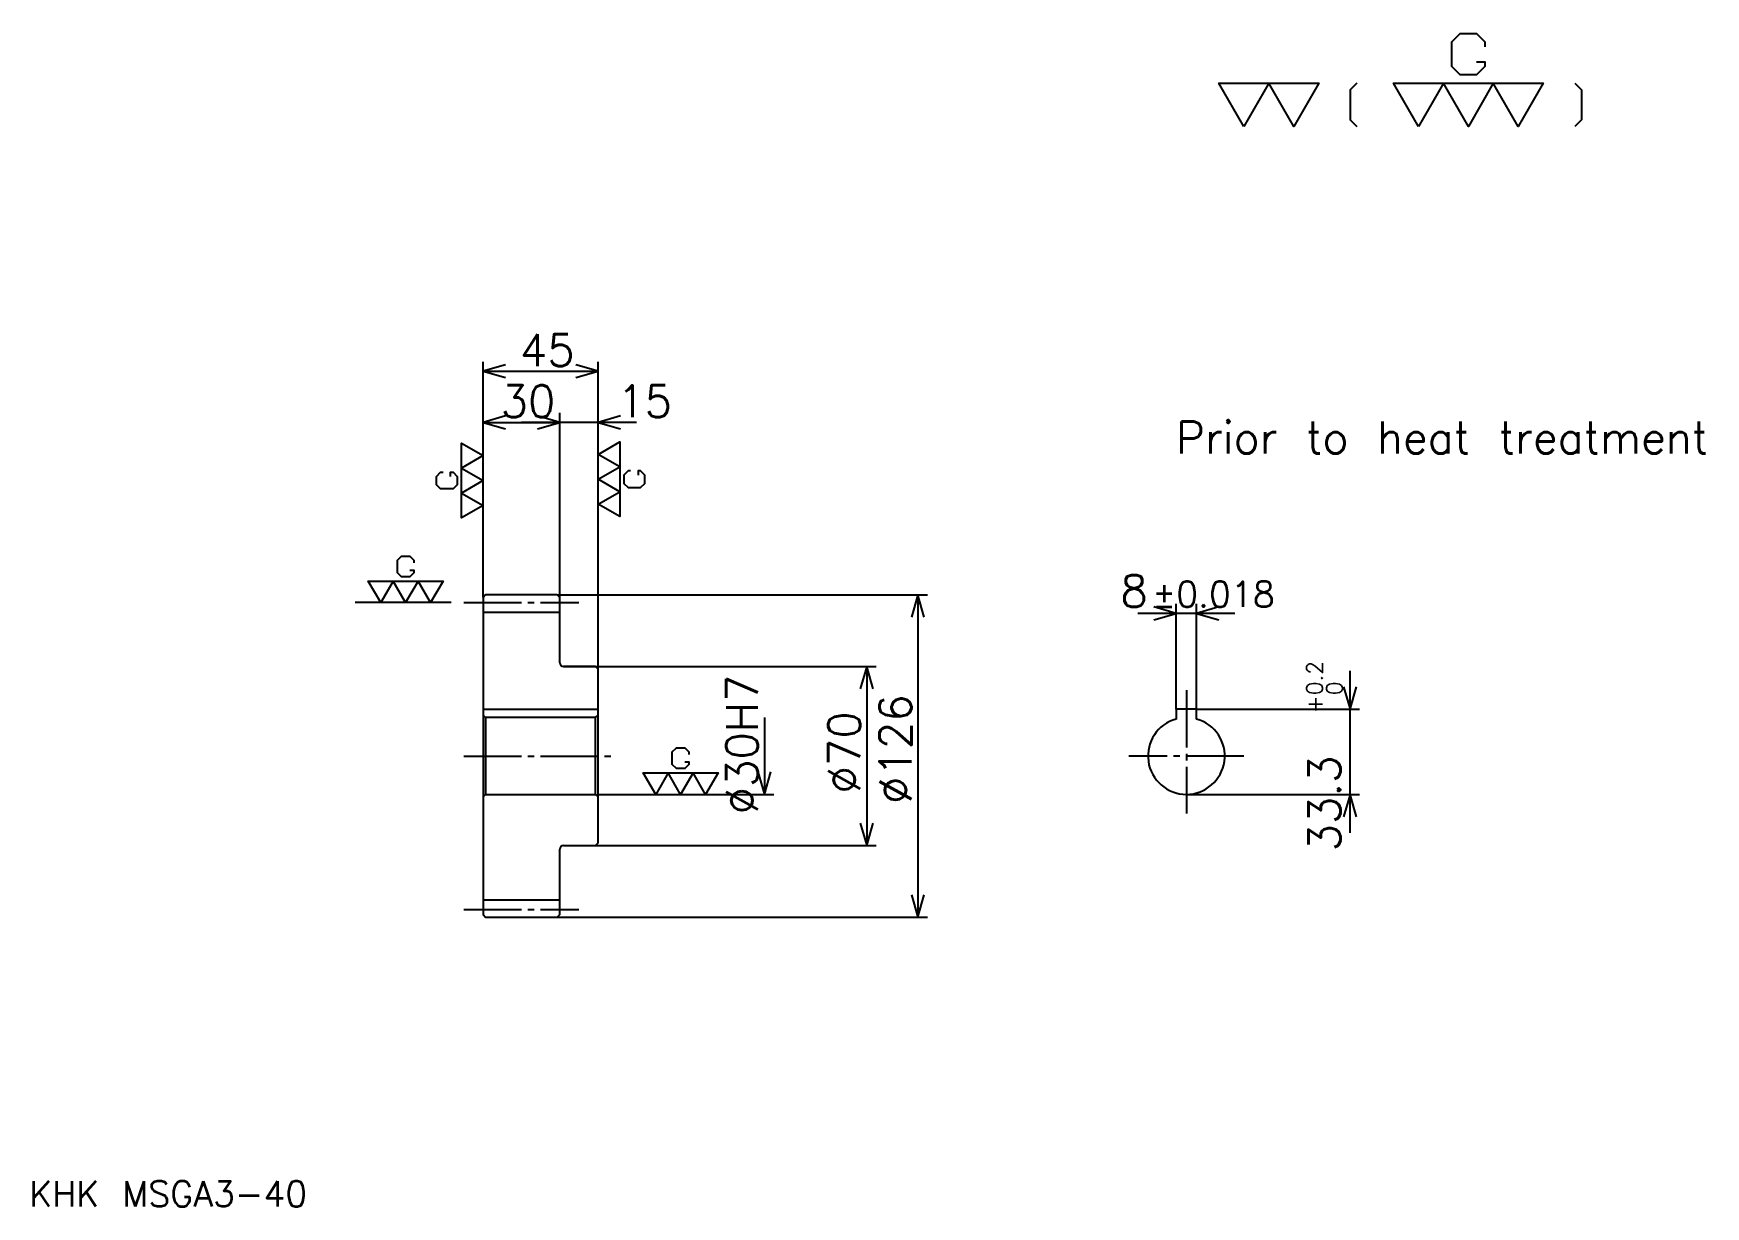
# Model space of a CAD drawing. Extents: x 27 to 680, y 28 to 486.
import ezdxf

# ---------------------------------------------------------------- set-up
doc = ezdxf.new("R2010")
doc.units = 0
doc.linetypes.add('DASHDOT', pattern=[30, 22.5, -2.5, 2.5, -2.5])
doc.layers.get('0').update_dxf_attribs({"linetype": 'CONTINUOUS'})
doc.layers.add('DASHDOT', color=6, linetype='DASHDOT')
doc.styles.add('KANJI', font='TXT', dxfattribs={"bigfont": 'BIGFONT'})

msp = doc.modelspace()

# ---------------------------------------------------------------- linework, layer by layer
at = {"color": 5}
for p, q in [((202.5, 266.75), (202.5, 358)), ((202.5, 354.25), (247.5, 354.25)), ((247.5, 266.75), (247.5, 358)), ((202.5, 334.25), (232.5, 334.25)), ((262.5, 334.25), (217.5, 334.25)), ((232.5, 266.75), (232.5, 338)), ((202.5, 265.75), (202.5, 266.75)), ((231.5, 266.75), (247.5, 266.75)), ((232.5, 265.75), (232.5, 266.75)), ((247.5, 266.75), (376.25, 266.75)), ((247.5, 237.75), (247.5, 266.75)), ((372.5, 266.75), (372.5, 140.75)), ((473.5, 222.050003), (473.5, 263.299988)), ((481.5, 222.050003), (481.5, 263.299988)), ((496.5, 259.549988), (458.5, 259.549988)), ((234, 238.75), (247.5, 238.75)), ((247.5, 238.75), (356.25, 238.75)), ((352.5, 238.75), (352.5, 168.75)), ((541.5, 173.75), (541.5, 237.050003)), ((312.5, 218.75), (312.5, 188.75)), ((481.5, 222.050003), (545.25, 222.050003)), ((247.5, 188.75), (316.25, 188.75)), ((477.5, 188.75), (545.25, 188.75)), ((234, 168.75), (247.5, 168.75)), ((247.5, 168.75), (356.25, 168.75)), ((231.5, 140.75), (247.5, 140.75)), ((247.5, 140.75), (376.25, 140.75))]:
    msp.add_line(p, q, dxfattribs=at)
at = {"color": 7}
msp.add_line((190, 263.75), (152.5, 263.75), dxfattribs=at)
at = {"color": 4}
for p, q in [((202.5, 260), (232.5, 260)), ((202.5, 222.050003), (247.5, 222.050003)), ((203.5, 218.75), (203.5, 188.75)), ((246.5, 218.75), (247.5, 219.75)), ((246.5, 188.75), (247.5, 187.75)), ((202.5, 147.5), (232.5, 147.5))]:
    msp.add_line(p, q, dxfattribs=at)
at = {"color": 7}
for points in [[(591, 475.350006), (594.25, 475.350006), (594.25, 473.399994), (591, 470.149994), (584.5, 470.149994), (581.25, 473.399994), (581.25, 483.149994), (584.5, 486.399994), (591, 486.399994), (594.25, 483.149994), (594.25, 481.200012)], [(500, 450), (490.25, 466.899994), (529.25, 466.899994), (519.5, 450), (509.75, 466.899994), (500, 450)], [(544.200012, 466.899994), (541.599976, 464.299988), (541.599976, 452.600006), (544.200012, 450)], [(568.25, 450), (558.5, 466.899994), (617, 466.899994), (607.25, 450), (597.5, 466.899994), (587.75, 450), (578, 466.899994), (568.25, 450)], [(629.349976, 466.899994), (631.950012, 464.299988), (631.950012, 452.600006), (629.349976, 450)], [(202.5, 301.75), (194.050003, 296.875), (194.050003, 326.125), (202.5, 321.25), (194.050003, 316.375), (202.5, 311.5), (194.050003, 306.625), (202.5, 301.75)], [(247.5, 321.75), (255.949997, 326.625), (255.949997, 297.375), (247.5, 302.25), (255.949997, 307.125), (247.5, 312), (255.949997, 316.875), (247.5, 321.75)], [(189.824997, 313.125), (189.824997, 314.75), (190.800003, 314.75), (192.425003, 313.125), (192.425003, 309.875), (190.800003, 308.25), (185.925003, 308.25), (184.300003, 309.875), (184.300003, 313.125), (185.925003, 314.75), (186.899994, 314.75)], [(260.174988, 315.25), (259.200012, 315.25), (257.575012, 313.625), (257.575012, 310.375), (259.200012, 308.75), (264.075012, 308.75), (265.700012, 310.375), (265.700012, 313.625), (264.075012, 315.25), (263.100006, 315.25), (263.100006, 313.625)], [(173.875, 276.424988), (175.5, 276.424988), (175.5, 275.450012), (173.875, 273.825012), (170.625, 273.825012), (169, 275.450012), (169, 280.325012), (170.625, 281.950012), (173.875, 281.950012), (175.5, 280.325012), (175.5, 279.350006)], [(162.5, 263.75), (157.625, 272.200012), (186.875, 272.200012), (182, 263.75), (177.125, 272.200012), (172.25, 263.75), (167.375, 272.200012), (162.5, 263.75)], [(281.375, 201.425003), (283, 201.425003), (283, 200.449997), (281.375, 198.824997), (278.125, 198.824997), (276.5, 200.449997), (276.5, 205.324997), (278.125, 206.949997), (281.375, 206.949997), (283, 205.324997), (283, 204.350006)], [(270, 188.75), (265.125, 197.199997), (294.375, 197.199997), (289.5, 188.75), (284.625, 197.199997), (279.75, 188.75), (274.875, 197.199997), (270, 188.75)]]:
    msp.add_lwpolyline(points, dxfattribs=at)
at = {"color": 5}
for points in [[(211.25, 356.75), (202.5, 354.25), (211.25, 351.75)], [(238.75, 351.75), (247.5, 354.25), (238.75, 356.75)], [(211.25, 336.75), (202.5, 334.25), (211.25, 331.75)], [(223.75, 331.75), (232.5, 334.25), (223.75, 336.75)], [(223.75, 331.75), (232.5, 334.25), (223.75, 336.75)], [(256.25, 336.75), (247.5, 334.25), (256.25, 331.75)], [(375, 258), (372.5, 266.75), (370, 258)], [(464.75, 257.049988), (473.5, 259.549988), (464.75, 262.049988)], [(490.25, 262.049988), (481.5, 259.549988), (490.25, 257.049988)], [(355, 230), (352.5, 238.75), (350, 230)], [(539, 230.800003), (541.5, 222.050003), (544, 230.800003)], [(310, 197.5), (312.5, 188.75), (315, 197.5)], [(544, 180), (541.5, 188.75), (539, 180)], [(350, 177.5), (352.5, 168.75), (355, 177.5)], [(370, 149.5), (372.5, 140.75), (375, 149.5)]]:
    msp.add_lwpolyline(points, dxfattribs=at)
at = {"color": 4}
for points in [[(232.5, 240.25), (232.5, 265.75), (231.5, 266.75), (203.5, 266.75), (202.5, 265.75), (202.5, 187.75)], [(234, 168.75), (246.5, 168.75), (247.5, 169.75), (247.5, 237.75), (246.5, 238.75), (234, 238.75)], [(202.5, 187.75), (203.5, 188.75), (246.5, 188.75), (246.5, 218.75), (203.5, 218.75), (202.5, 219.75)], [(481.5, 218.206833), (481.5, 222.050003), (473.5, 222.050003), (473.5, 218.206833)], [(202.5, 187.75), (202.5, 141.75), (203.5, 140.75), (231.5, 140.75), (232.5, 141.75), (232.5, 167.25)]]:
    msp.add_lwpolyline(points, dxfattribs=at)
for centre, radius, start, end in [((234, 240.25), 1.5, 180, 270), ((477.5, 203.75), 15, 105.466010323, 74.533989677), ((234, 167.25), 1.5, 90, 180)]:
    msp.add_arc(centre, radius, start, end, dxfattribs=at)
at = {"layer": 'DASHDOT', "color": 7}
for p, q in [((195, 263.75), (240, 263.75)), ((477.5, 229.550003), (477.5, 181.25)), ((195, 203.75), (255, 203.75)), ((500, 203.75), (455, 203.75)), ((195, 143.75), (240, 143.75))]:
    msp.add_line(p, q, dxfattribs=at)

# ---------------------------------------------------------------- texts
at = {"color": 7, "style": 'KANJI'}
for s, height, p in [('45', 12.5, (216.875, 356.25)), ('30', 12.5, (209.375, 336.25)), ('15', 12.5, (255, 336.25)), ('Prior to heat treatment', 12.5, (473.5, 322.049988)), ('8', 12.5, (451.69751, 262.049988)), ('%%p0.018', 10, (464.070984, 262.049988)), ('KHK MSGA3-40', 10, (25, 27.5))]:
    msp.add_text(s, height=height, dxfattribs=at).set_placement(p)
for s, height, p in [('0.2', 6.25, (530.75, 227.532974)), ('%%c30H7', 12.5, (310, 180.9375)), ('0', 6.25, (538.5, 227.532974)), ('%%c126', 12.5, (370, 185)), ('+', 6.25, (530.75, 220.532974)), ('%%c70', 12.5, (350, 189.0625)), ('33.3', 12.5, (537.75, 166.428024))]:
    msp.add_text(s, height=height, rotation=90, dxfattribs=at).set_placement(p)

doc.saveas('drawing.dxf')
